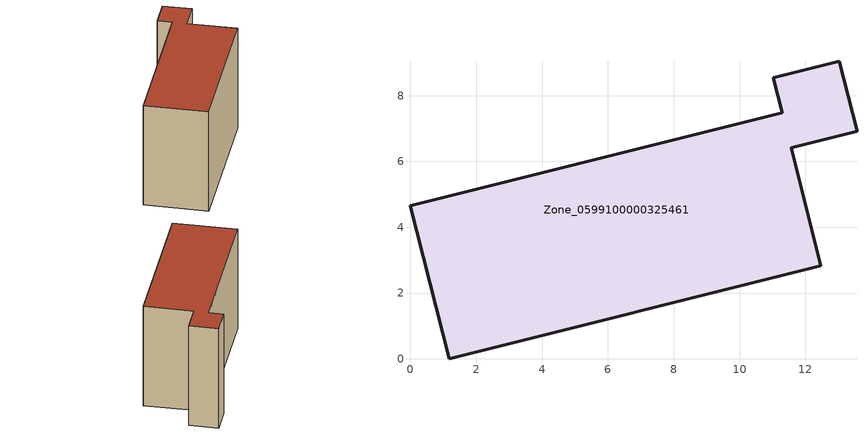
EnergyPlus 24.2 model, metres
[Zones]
Zone_0599100000325461
 floor ground (C_G): 11.3,7.48 11.03,8.55 13.03,9.05 13.57,6.92 11.57,6.42 12.47,2.83 1.17,0 0,4.65 z0
 wall outside (C_F): 1.17,0 12.47,2.83 11.57,6.42 13.57,6.92 13.03,9.05 11.03,8.55 11.3,7.48 0,4.65 1.17,0 z0:8.4
 roof outside (C_R): 11.3,7.48 0,4.65 1.17,0 12.47,2.83 11.57,6.42 13.57,6.92 13.03,9.05 11.03,8.55 z8.4
[BUILDING]
Pand.0599100000325461: North Axis=0; Terrain=City; Loads Convergence Tolerance Value=0.04; Temperature Convergence Tolerance Value=0.4; Solar Distribution=FullExterior; Maximum Number of Warmup Days=25; Minimum Number of Warmup Days=1
[Site:Location]
Rotterdam.The.Hague.AP_ZH_NLD Design_Conditions: Latitude=51.96; Longitude=4.45; Time Zone=1; Elevation=-4.5
[SITE:GROUNDTEMPERATURE:BUILDINGSURFACE]
18, 18, 18, 18, 18, 18, 18, 18, 18, 18, 18, 18
[MATERIAL] Thermal Absorptance=0.9; Solar Absorptance=0.7; Visible Absorptance=0.7
Name | Roughness | Thickness | Conductivity | Density | Specific Heat
G.TI.1992-2005 | MediumSmooth | 0.15 | 0.06 | 540 | 1210
F.TI.1992-2005 | Rough | 0.3 | 0.12 | 1920 | 840
R.TI.1992-2005 | MediumRough | 0.2 | 0.08 | 1500 | 1000
[CONSTRUCTION]
C_G: G.TI.1992-2005
C_F: F.TI.1992-2005
C_R: R.TI.1992-2005
[ZONE]
Zone_0599100000325461: Type=1; Multiplier=1; Ceiling Height=Autocalculate; Volume=Autocalculate; Floor Area=autocalculate; Part of Total Floor Area=Yes
[ZONEINFILTRATION:DESIGNFLOWRATE]
Infil_Zone_0599100000325461: Zone or ZoneList or Space or SpaceList=Zone_0599100000325461; Schedule=AlwaysOn; Design Flow Rate Calculation Method=Flow/Area; Flow Rate per Floor Area=0.0015; Constant Term Coefficient=1; Temperature Term Coefficient=0; Velocity Term Coefficient=0; Velocity Squared Term Coefficient=0
[HVACTEMPLATE:ZONE:IDEALLOADSAIRSYSTEM]
Zone_0599100000325461: Maximum Heating Supply Air Temperature=50; Minimum Cooling Supply Air Temperature=13; Maximum Heating Supply Air Humidity Ratio=0.0156; Minimum Cooling Supply Air Humidity Ratio=0.0077; Heating Limit=NoLimit; Cooling Limit=NoLimit; Dehumidification Control Type=ConstantSensibleHeatRatio; Cooling Sensible Heat Ratio=0.7; Dehumidification Setpoint=60; Humidification Control Type=None; Humidification Setpoint=30; Outdoor Air Method=None; Outdoor Air Flow Rate per Person=0.00944; Outdoor Air Flow Rate per Zone Floor Area=0; Outdoor Air Flow Rate per Zone=0; Demand Controlled Ventilation Type=None; Outdoor Air Economizer Type=NoEconomizer; Heat Recovery Type=None; Sensible Heat Recovery Effectiveness=0.7; Latent Heat Recovery Effectiveness=0.65
[ZONECONTROL:THERMOSTAT]
ThermostatControl_Zone_0599100000325461: Zone or ZoneList=Zone_0599100000325461; Control Type Schedule=DualSetpointControlType; Control 1=Thermostat_Zone_0599100000325461; Temperature Difference Between Cutout And Setpoint=0
[THERMOSTATSETPOINT:DUALSETPOINT]
Thermostat_Zone_0599100000325461: Heating Setpoint Temperature Schedule=HeatingSetpoint_Zone_0599100000325461; Cooling Setpoint Temperature Schedule=CoolingSetpoint_Zone_0599100000325461
[SCHEDULE:COMPACT]
HeatingSetpoint_Zone_0599100000325461: Through: 12/31, For: AllDays, Until: 24:00, 21
CoolingSetpoint_Zone_0599100000325461: Through: 12/31, For: AllDays, Until: 24:00, 24
DualSetpointControlType: Through: 12/31, For: AllDays, Until: 24:00, 4
AlwaysOn: Through: 12/31, For: AllDays, Until: 24:00, 1
